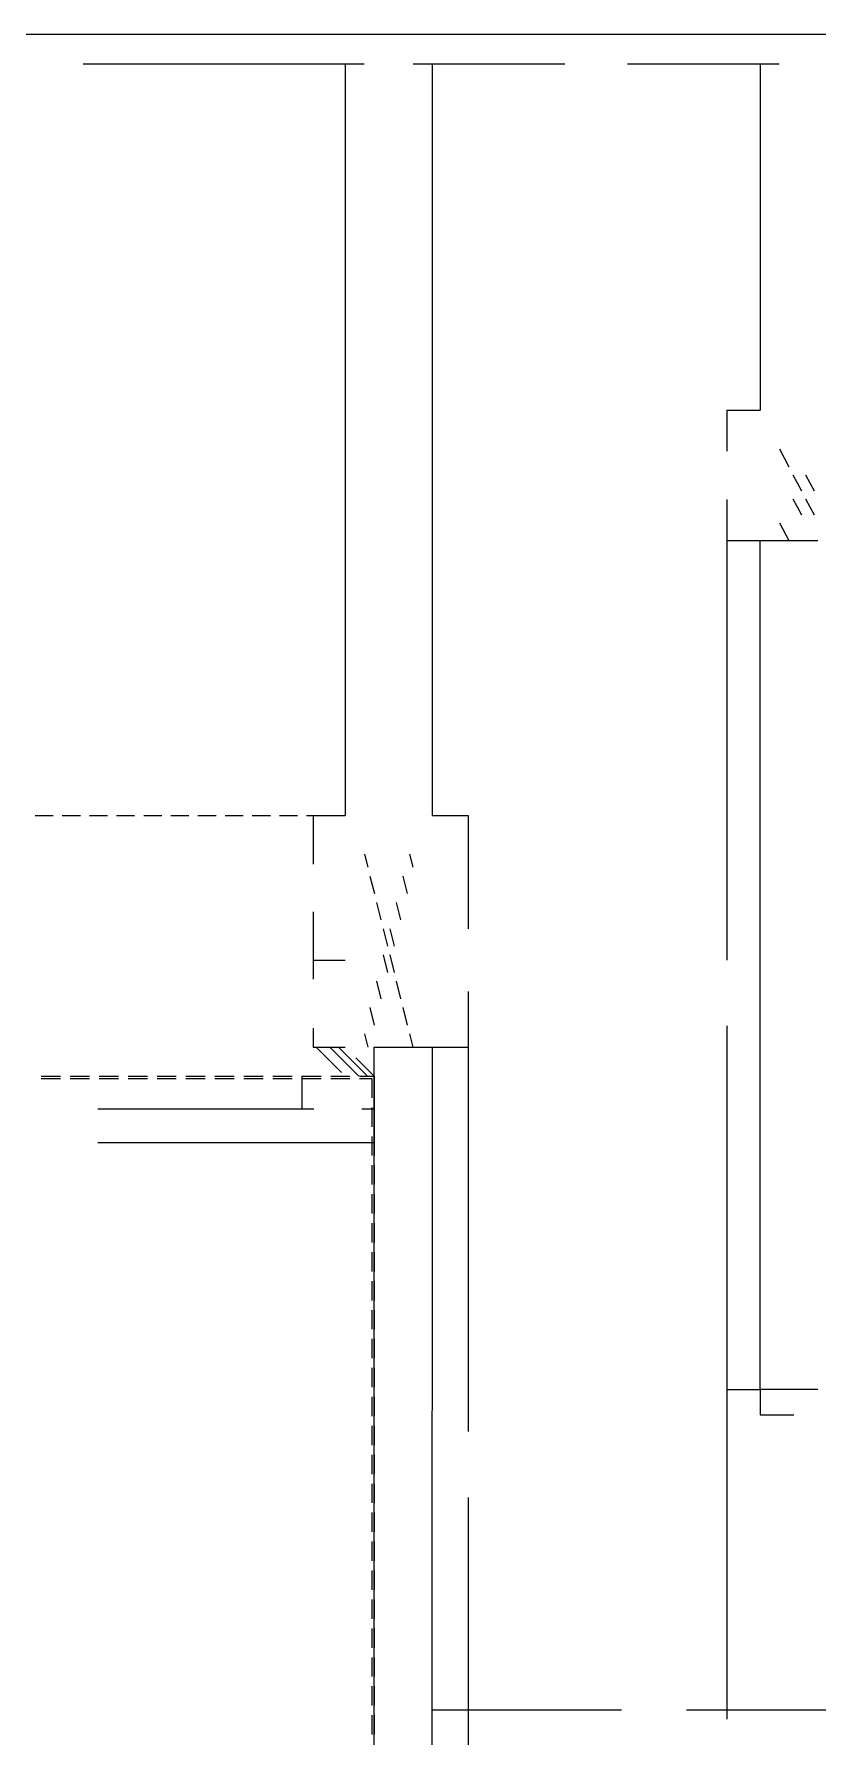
# Model space of a CAD drawing. Header units: metres. Extents: x -20.8 to 16.7, y -14.9 to 14.7.
# Drawn here: x -12.87 to -8.81, y 5.87 to 14.7 of the extents above; entities that cross this region are included whole.
import ezdxf

# ---------------------------------------------------------------- set-up
doc = ezdxf.new("R2010")
doc.units = ezdxf.units.M
doc.layers.add('CAD_PLAN_WALLS', color=8, linetype='Continuous')

msp = doc.modelspace()

# ---------------------------------------------------------------- linework, layer by layer
at = {"layer": 'CAD_PLAN_WALLS'}
for p, q in [((-19.4882, 14.6979), (-1.7839, 14.6975)), ((-12.6189, 14.5435), (-11.2613, 14.5435)), ((-11.2614, 14.5435), (-11.2615, 10.6474)), ((-11.2614, 14.5435), (-11.2615, 10.6474)), ((-11.2614, 14.5435), (-11.1627, 14.5435)), ((-10.9099, 14.5434), (-10.8112, 14.5434)), ((-10.8113, 14.5435), (-10.8114, 10.6474)), ((-10.8113, 14.5435), (-10.8114, 10.6474)), ((-10.8113, 14.5434), (-10.1237, 14.5434)), ((-9.7985, 14.5434), (-9.1108, 14.5434)), ((-9.1109, 14.5435), (-9.1109, 12.7478)), ((-9.1109, 14.5435), (-9.1109, 12.7478)), ((-9.1109, 14.5434), (-9.0123, 14.5434)), ((-9.2834, 12.7479), (-9.2834, 12.5353)), ((-9.2834, 12.7478), (-9.1109, 12.7478)), ((-9.0109, 12.5478), (-8.9623, 12.4554)), ((-8.9405, 12.4139), (-8.8968, 12.3309)), ((-8.875, 12.4139), (-8.8313, 12.3309)), ((-9.2834, 12.2852), (-9.2834, 12.0726)), ((-8.9405, 12.2895), (-8.8968, 12.2065)), ((-8.875, 12.2895), (-8.8313, 12.2065)), ((-9.0109, 12.165), (-8.9623, 12.0726)), ((-9.2834, 12.0727), (-9.111, 12.0727)), ((-9.2834, 12.0727), (-9.111, 12.0727)), ((-9.2834, 12.0727), (-9.2834, 9.8977)), ((-9.1111, 7.6717), (-9.111, 12.0727)), ((-9.111, 12.0727), (-8.8109, 12.0726)), ((-12.8684, 10.6474), (-12.7746, 10.6474)), ((-12.7277, 10.6474), (-12.6339, 10.6474)), ((-12.587, 10.6474), (-12.4933, 10.6474)), ((-12.4464, 10.6474), (-12.3526, 10.6474)), ((-12.3057, 10.6474), (-12.212, 10.6474)), ((-12.1651, 10.6474), (-12.0713, 10.6474)), ((-12.0244, 10.6474), (-11.9306, 10.6474)), ((-11.8838, 10.6474), (-11.79, 10.6474)), ((-11.7431, 10.6474), (-11.6493, 10.6474)), ((-11.6024, 10.6474), (-11.5087, 10.6474)), ((-11.4618, 10.6474), (-11.368, 10.6474)), ((-11.4273, 10.6474), (-11.2615, 10.6474)), ((-11.4272, 10.6475), (-11.4272, 10.396)), ((-11.3211, 10.6474), (-11.2615, 10.6474)), ((-10.8114, 10.6474), (-10.624, 10.6474)), ((-10.6241, 10.6475), (-10.6241, 10.0598)), ((-11.1614, 10.4473), (-11.1445, 10.3793)), ((-10.9284, 10.4473), (-10.9114, 10.3793)), ((-11.1331, 10.3338), (-11.1103, 10.2429)), ((-10.9625, 10.3338), (-10.9398, 10.2429)), ((-11.099, 10.1974), (-11.0762, 10.1064)), ((-10.9966, 10.1974), (-10.9739, 10.1064)), ((-11.4272, 10.1486), (-11.4272, 9.8972)), ((-11.0649, 10.0609), (-11.0421, 9.97)), ((-11.0307, 10.0609), (-11.008, 9.97)), ((-11.4273, 9.8973), (-11.2615, 9.8973)), ((-11.4273, 9.8973), (-11.2615, 9.8973)), ((-11.4272, 9.8973), (-11.4272, 9.7986)), ((-11.0649, 9.9245), (-11.0421, 9.8335)), ((-11.0307, 9.9245), (-11.008, 9.8335)), ((-11.099, 9.788), (-11.0762, 9.697)), ((-10.9966, 9.788), (-10.9739, 9.697)), ((-10.6241, 9.7347), (-10.6241, 9.4471)), ((-11.1331, 9.6516), (-11.1104, 9.5606)), ((-10.9625, 9.6516), (-10.9398, 9.5606)), ((-11.4272, 9.5458), (-11.4272, 9.4471)), ((-9.2834, 9.5574), (-9.2835, 7.6717)), ((-11.4273, 9.4472), (-11.2615, 9.4471)), ((-11.4115, 9.4472), (-11.3252, 9.3608)), ((-11.4115, 9.4472), (-11.2803, 9.3159)), ((-11.3405, 9.4472), (-11.1904, 9.2971)), ((-11.2956, 9.4471), (-11.1455, 9.2971)), ((-11.1615, 9.5151), (-11.1445, 9.4471)), ((-11.1116, 5.1212), (-11.1115, 9.4471)), ((-11.1115, 9.4471), (-10.8114, 9.4471)), ((-10.9284, 9.5151), (-10.9114, 9.4471)), ((-10.8114, 9.4471), (-10.8115, 5.1212)), ((-10.8114, 9.4471), (-10.6241, 9.4471)), ((-10.8114, 9.4471), (-10.6241, 9.4471)), ((-10.6241, 9.4472), (-10.6242, 7.4549)), ((-11.2057, 9.3914), (-11.1115, 9.2971)), ((-12.8368, 9.2972), (-12.7368, 9.2971)), ((-12.8368, 9.2851), (-12.7368, 9.2851)), ((-12.6868, 9.2971), (-12.5868, 9.2971)), ((-12.6868, 9.2851), (-12.5868, 9.2851)), ((-12.5368, 9.2971), (-12.4368, 9.2971)), ((-12.5368, 9.2851), (-12.4368, 9.2851)), ((-12.3867, 9.2971), (-12.2867, 9.2971)), ((-12.3867, 9.2851), (-12.2867, 9.2851)), ((-12.2367, 9.2971), (-12.1367, 9.2971)), ((-12.2367, 9.2851), (-12.1367, 9.2851)), ((-12.0867, 9.2971), (-11.9867, 9.2971)), ((-12.0867, 9.2851), (-11.9867, 9.2851)), ((-11.9367, 9.2971), (-11.8366, 9.2971)), ((-11.9367, 9.2851), (-11.8366, 9.2851)), ((-11.7866, 9.2971), (-11.6866, 9.2971)), ((-11.7866, 9.2851), (-11.6866, 9.2851)), ((-11.6366, 9.2971), (-11.5366, 9.2971)), ((-11.6366, 9.2851), (-11.5366, 9.2851)), ((-11.4866, 9.2971), (-11.3865, 9.2971)), ((-11.4866, 9.2851), (-11.3865, 9.2851)), ((-11.4865, 9.2971), (-11.4865, 9.1273)), ((-11.4865, 9.2971), (-11.4865, 9.1273)), ((-11.3365, 9.2971), (-11.2365, 9.2971)), ((-11.3365, 9.2851), (-11.2365, 9.2851)), ((-11.1865, 9.2971), (-11.1115, 9.2971)), ((-11.1865, 9.2851), (-11.1235, 9.2851)), ((-11.1608, 9.3465), (-11.1115, 9.2971)), ((-11.1235, 9.2851), (-11.1235, 9.1846)), ((-11.1115, 9.2971), (-11.1115, 9.1846)), ((-11.1115, 9.2971), (-11.1115, 8.9524)), ((-11.1115, 9.2971), (-11.1115, 9.1273)), ((-12.543, 9.1274), (-11.4865, 9.1274)), ((-11.4866, 9.1273), (-11.4237, 9.1273)), ((-11.1743, 9.1273), (-11.1114, 9.1273)), ((-11.1235, 9.1346), (-11.1235, 9.0346)), ((-11.1115, 9.1346), (-11.1115, 9.0346)), ((-12.544, 8.9525), (-11.1114, 8.9524)), ((-11.1235, 8.9845), (-11.1235, 8.8845)), ((-11.1115, 8.9845), (-11.1115, 8.8845)), ((-11.1235, 8.8345), (-11.1235, 8.7345)), ((-11.1115, 8.8345), (-11.1115, 8.7345)), ((-11.1235, 8.6845), (-11.1235, 8.5845)), ((-11.1115, 8.6845), (-11.1115, 8.5845)), ((-11.1235, 8.5344), (-11.1235, 8.4344)), ((-11.1115, 8.5344), (-11.1115, 8.4344)), ((-11.1235, 8.3844), (-11.1235, 8.2844)), ((-11.1115, 8.3844), (-11.1115, 8.2844)), ((-11.1235, 8.2344), (-11.1235, 8.1344)), ((-11.1115, 8.2344), (-11.1115, 8.1344)), ((-11.1235, 8.0843), (-11.1235, 7.9843)), ((-11.1115, 8.0843), (-11.1115, 7.9843)), ((-11.1235, 7.9343), (-11.1235, 7.8343)), ((-11.1115, 7.9343), (-11.1115, 7.8343)), ((-11.1235, 7.7843), (-11.1235, 7.6843)), ((-11.1115, 7.7843), (-11.1115, 7.6843)), ((-11.1235, 7.6342), (-11.1235, 7.5342)), ((-11.1115, 7.6342), (-11.1115, 7.5342)), ((-9.2835, 7.6718), (-9.2835, 5.9641)), ((-9.2835, 7.6717), (-9.1111, 7.6717)), ((-9.2835, 7.6717), (-9.1111, 7.6717)), ((-9.1111, 7.6717), (-9.1111, 7.5411)), ((-8.811, 7.6717), (-9.1111, 7.6717)), ((-9.1111, 7.5411), (-8.9355, 7.5411)), ((-11.1235, 7.4842), (-11.1235, 7.3842)), ((-11.1115, 7.4842), (-11.1115, 7.3842)), ((-11.1235, 7.3342), (-11.1235, 7.2342)), ((-11.1115, 7.3342), (-11.1115, 7.2342)), ((-11.1235, 7.1841), (-11.1235, 7.0841)), ((-11.1115, 7.1841), (-11.1115, 7.0841)), ((-10.6242, 7.1134), (-10.6242, 5.1211)), ((-11.1235, 7.0341), (-11.1235, 6.9341)), ((-11.1115, 7.0341), (-11.1115, 6.9341)), ((-11.1235, 6.8841), (-11.1235, 6.7841)), ((-11.1115, 6.8841), (-11.1115, 6.7841)), ((-11.1235, 6.734), (-11.1235, 6.634)), ((-11.1115, 6.734), (-11.1115, 6.634)), ((-11.1235, 6.584), (-11.1235, 6.484)), ((-11.1115, 6.584), (-11.1115, 6.484)), ((-11.1235, 6.434), (-11.1235, 6.334)), ((-11.1115, 6.434), (-11.1115, 6.334)), ((-11.1235, 6.2839), (-11.1235, 6.1839)), ((-11.1115, 6.2839), (-11.1115, 6.1839)), ((-11.1235, 6.1339), (-11.1236, 6.0339)), ((-11.1115, 6.1339), (-11.1115, 6.0339)), ((-10.8115, 6.1464), (-10.8115, 6.0118)), ((-10.8115, 6.0118), (-9.8301, 6.0118)), ((-9.4924, 6.0118), (-8.5109, 6.0118)), ((-11.1236, 5.9839), (-11.1236, 5.8839)), ((-11.1115, 5.9839), (-11.1116, 5.8839))]:
    msp.add_line(p, q, dxfattribs=at)

doc.saveas('drawing.dxf')
